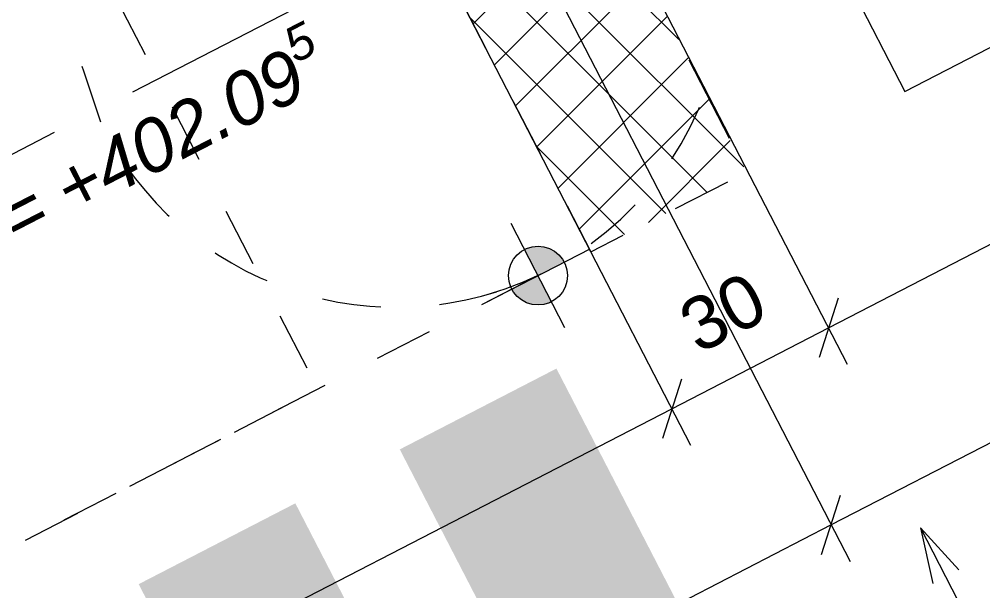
# Model space of a CAD drawing. Header units: metres. Extents: x 2688579.7 to 2688666, y 1281656.9 to 1281721.4.
# Drawn here: x 2688642.24 to 2688643.879, y 1281695.979 to 1281696.952 of the extents above; entities that cross this region are included whole.
import ezdxf

# ---------------------------------------------------------------- set-up
doc = ezdxf.new("R2010")
doc.units = ezdxf.units.M
for name, pattern in [('Achsen 1_200', [0.15000000000000002, 0.07500000000000001, -0.025, 0, -0.05]), ('Strich 2_1mm', [0.15000000000000002, 0.1, -0.05]), ('Strich 9_3mm', [0.6, 0.45, -0.15]), ('Strichpunkt 3_1_1mm Achsen', [0.25, 0.15, -0.05, 0, -0.05])]:
    doc.linetypes.add(name, pattern=pattern)
for name, color, linetype in [('00 11 Geometer', 7, 'Continuous'), ('00 80 Plangrafik', 7, 'Continuous'), ('03 14 Rampen', 7, 'Continuous'), ('07 12 Bemassung innen', 7, 'Continuous'), ('07 13 Höhenkoten', 7, 'Continuous'), ('08 11 Beschriftung allgemein', 7, 'Continuous'), ('10 15 Sickerleitungen', 7, 'Continuous')]:
    doc.layers.add(name, color=color, linetype=linetype)
doc.styles.add('ERSTELLTER_STIL_1', font='arial.ttf')
doc.styles.add('ERSTELLTER_STIL_2', font='')
doc.styles.get("Standard").update_dxf_attribs({"font": 'arial.ttf'})
doc.styles.get('ERSTELLTER_STIL_2').set_extended_font_data('Arial', italic=True)
doc.dimstyles.new('ERSTELLTER_STIL__19', dxfattribs={"dimtxt": 0.18, "dimasz": 0.1824, "dimexe": 0.18, "dimexo": 0.0625, "dimgap": 0.09, "dimtad": 0, "dimtih": 1, "dimtoh": 1, "dimdec": 4, "dimzin": 0, "dimdsep": 46, "dimtxsty": 'Standard', "dimcen": 0.09, "dimadec": 0, "dimazin": 0, "dimtfac": 1, "dimtdec": 4, "dimtmove": 0, "dimatfit": 3, "dimldrblk": 'ARROWHEAD_12', "dimfxl": 1, "dimtolj": 1, "dimtzin": 0, "dimarcsym": 0})
doc.dimstyles.new('ERSTELLTER_STIL__2', dxfattribs={"dimtxt": 0.08999999761581422, "dimasz": 0.07125000000000001, "dimexe": 0.18, "dimexo": 0.05, "dimgap": 0.09, "dimtad": 1, "dimzin": 0, "dimdsep": 46, "dimtxsty": 'ERSTELLTER_STIL_1', "dimblk": 'ARROWHEAD_6', "dimblk1": 'ARROWHEAD_6', "dimblk2": 'ARROWHEAD_6', "dimcen": 0.09, "dimclrd": 7, "dimclre": 7, "dimclrt": 7, "dimazin": 0, "dimtfac": 1, "dimtdec": 4, "dimtmove": 0, "dimatfit": 3, "dimfxl": 1, "dimtolj": 1, "dimtzin": 0, "dimarcsym": 0})
doc.dimstyles.new('ERSTELLTER_STIL__4', dxfattribs={"dimtxt": 0.08999999761581422, "dimasz": 0.07125000000000001, "dimexe": 0.18, "dimexo": 0.05, "dimgap": 0.09, "dimtad": 1, "dimzin": 0, "dimdsep": 46, "dimtxsty": 'ERSTELLTER_STIL_1', "dimblk": 'ARROWHEAD_6', "dimblk1": 'ARROWHEAD_6', "dimblk2": 'ARROWHEAD_6', "dimcen": 0.09, "dimclrd": 7, "dimclre": 7, "dimclrt": 7, "dimazin": 0, "dimtfac": 1, "dimtdec": 4, "dimtmove": 2, "dimatfit": 3, "dimfxl": 1, "dimtolj": 1, "dimtzin": 0, "dimarcsym": 0})

# ---------------------------------------------------------------- blocks, each defined once
blk = doc.blocks.new('*D207')
at = {"layer": '07 12 Bemassung innen', "color": 7, "linetype": 'Continuous', "lineweight": 5, "transparency": 16777216}
for p, q in [((251.7418566647012, 53.77337934843106), (254.3197220961156, 48.77828249354111)), ((254.3374621538312, 48.86656159927116), (254.2874762260739, 48.84076490323779)), ((254.2874762260739, 48.84076490323779), (251.2110422639763, 47.25308142215432)), ((250.5690853625874, 48.49699309420122), (251.243288134018, 47.19059901245765))]:
    blk.add_line(p, q, dxfattribs=at)
at = {"layer": '07 12 Bemassung innen', "color": 7, "linetype": 'Continuous', "lineweight": 18, "transparency": 16777216}
for p, q in [((254.2713500715913, 48.79024315404398), (254.3036023805565, 48.8912866524316)), ((251.1949161094936, 47.20255967296053), (251.2271684184589, 47.30360317134814))]:
    blk.add_line(p, q, dxfattribs=at)
at = {"layer": '07 12 Bemassung innen', "color": 7, "lineweight": 18, "transparency": 16777216, "insert": (252.6346110491017, 48.00801131874233), "char_height": 0.08999999761581422, "attachment_point": 7, "rotation": 27.297316158146444, "style": 'ERSTELLTER_STIL_1'}
blk.add_mtext('\\A1;{\\pql;\\fArial|b0|i0|c0|p38;3.46}', dxfattribs=at)
blk = doc.blocks.new('ARROWHEAD_6')
at = {"color": 0, "linetype": 'Continuous', "lineweight": 0}
for p, q in [((-0.5, -0.5), (0.5, 0.5)), ((0, 0), (-1, 0))]:
    blk.add_line(p, q, dxfattribs=at)
blk = doc.blocks.new('*D208')
at = {"layer": '07 12 Bemassung innen', "color": 7, "linetype": 'Continuous', "lineweight": 5, "transparency": 16777216}
for p, q in [((254.2874762260739, 48.84076490323779), (251.2110422639763, 47.25308142215432)), ((250.5690853625874, 48.49699309420122), (251.243288134018, 47.19059901245765)), ((251.2110422639763, 47.25308142215433), (244.5749944219645, 43.82835536976803))]:
    blk.add_line(p, q, dxfattribs=at)
at = {"layer": '07 12 Bemassung innen', "color": 7, "linetype": 'Continuous', "lineweight": 18, "transparency": 16777216}
for p, q in [((251.1949161094936, 47.20255967296053), (251.2271684184589, 47.30360317134814)), ((244.5588682674818, 43.77783362057422), (244.5911205764471, 43.87887711896183))]:
    blk.add_line(p, q, dxfattribs=at)
at = {"layer": '07 12 Bemassung innen', "color": 7, "lineweight": 18, "transparency": 16777216, "insert": (247.3790319938597, 45.29635948647902), "char_height": 0.08999999761581422, "attachment_point": 7, "rotation": 27.297316158146444, "style": 'ERSTELLTER_STIL_1'}
blk.add_mtext('\\A1;{\\pql;\\fArial|b0|i0|c0|p38;7.47}', dxfattribs=at)
blk = doc.blocks.new('*D209')
at = {"layer": '07 12 Bemassung innen', "color": 7, "linetype": 'Continuous', "lineweight": 5, "transparency": 16777216}
for p, q in [((251.2110422639763, 47.25308142215433), (244.5749944219645, 43.82835536976803)), ((243.9329900034822, 45.0723591150786), (244.6072402920062, 43.76587296007135)), ((244.5749944219645, 43.82835536976803), (239.1992568629636, 41.0540492002814)), ((238.5572046846486, 42.29814548920866), (239.2315027330054, 40.99156679058472)), ((239.1992568629636, 41.05404920028139), (231.6013525371336, 37.13292905351643))]:
    blk.add_line(p, q, dxfattribs=at)
at = {"layer": '07 12 Bemassung innen', "color": 7, "linetype": 'Continuous', "lineweight": 18, "transparency": 16777216}
for p, q in [((244.5588682674818, 43.77783362057422), (244.5911205764471, 43.87887711896183)), ((239.183130708481, 41.00352745108759), (239.2153830174463, 41.1045709494752))]:
    blk.add_line(p, q, dxfattribs=at)
at = {"layer": '07 12 Bemassung innen', "color": 7, "lineweight": 18, "transparency": 16777216, "insert": (241.7724774465407, 42.40229044107097), "char_height": 0.08999999761581422, "attachment_point": 7, "rotation": 27.297316158146444, "style": 'ERSTELLTER_STIL_1'}
blk.add_mtext('\\A1;{\\pql;\\fArial|b0|i0|c0|p38;6.05}', dxfattribs=at)
blk = doc.blocks.new('*D244')
at = {"layer": '07 12 Bemassung innen', "color": 7, "linetype": 'Continuous', "lineweight": 5, "transparency": 16777216}
for p, q in [((244.5707091746715, 44.16374414296592), (250.9401654020102, 47.45088781652447)), ((244.6029550447132, 44.10126173326925), (243.9516383838398, 45.36330969148298)), ((244.3041175599984, 44.02616176413817), (244.5707091746715, 44.16374414296593))]:
    blk.add_line(p, q, dxfattribs=at)
at = {"layer": '07 12 Bemassung innen', "color": 7, "linetype": 'Continuous', "lineweight": 18, "transparency": 16777216}
for p, q in [((244.5868353291541, 44.21426589215973), (244.5545830201889, 44.11322239377212)), ((244.320243714481, 44.07668351333198), (244.2879914055157, 43.97564001494437))]:
    blk.add_line(p, q, dxfattribs=at)
at = {"layer": '07 12 Bemassung innen', "color": 7, "lineweight": 18, "transparency": 16777216, "insert": (244.368466709415, 44.07962672132998), "char_height": 0.08999999761581422, "attachment_point": 7, "rotation": 27.297316158146455, "style": 'ERSTELLTER_STIL_1'}
blk.add_mtext('\\A1;{\\pql;\\fArial|b0|i0|c0|p38;30}', dxfattribs=at)
blk = doc.blocks.new('*D245')
at = {"layer": '07 12 Bemassung innen', "color": 7, "linetype": 'Continuous', "lineweight": 5, "transparency": 16777216}
for p, q in [((250.9724112720519, 47.38840540682779), (250.3211399741635, 48.65036546576583)), ((250.9401654020102, 47.45088781652448), (251.2067570166833, 47.58847019535224)), ((244.5707091746715, 44.16374414296592), (250.9401654020102, 47.45088781652447)), ((244.6029550447132, 44.10126173326925), (243.9516383838398, 45.36330969148298))]:
    blk.add_line(p, q, dxfattribs=at)
at = {"layer": '07 12 Bemassung innen', "color": 7, "linetype": 'Continuous', "lineweight": 18, "transparency": 16777216}
for p, q in [((250.9562915564928, 47.50140956571828), (250.9240392475275, 47.40036606733067)), ((244.5868353291541, 44.21426589215973), (244.5545830201889, 44.11322239377212))]:
    blk.add_line(p, q, dxfattribs=at)
at = {"layer": '07 12 Bemassung innen', "color": 7, "lineweight": 18, "transparency": 16777216, "insert": (247.2414509392302, 45.56295707026307), "char_height": 0.08999999761581422, "attachment_point": 7, "rotation": 27.297316158146455, "style": 'ERSTELLTER_STIL_1'}
blk.add_mtext('\\A1;{\\pql;\\fArial|b0|i0|c0|p38;7.17}', dxfattribs=at)
blk = doc.blocks.new('*D246')
at = {"layer": '07 12 Bemassung innen', "color": 7, "linetype": 'Continuous', "lineweight": 5, "transparency": 16777216}
for p, q in [((251.2067570166833, 47.58847019535223), (254.149891693121, 49.1073606919316)), ((251.239002886725, 47.52598778565556), (250.5877337429449, 48.78794367060562)), ((250.9724112720519, 47.38840540682779), (250.3211399741635, 48.65036546576583)), ((250.9401654020102, 47.45088781652448), (251.2067570166833, 47.58847019535224))]:
    blk.add_line(p, q, dxfattribs=at)
at = {"layer": '07 12 Bemassung innen', "color": 7, "linetype": 'Continuous', "lineweight": 18, "transparency": 16777216}
for p, q in [((251.2228831711659, 47.63899194454604), (251.1906308622007, 47.53794844615842)), ((250.9562915564928, 47.50140956571828), (250.9240392475275, 47.40036606733067))]:
    blk.add_line(p, q, dxfattribs=at)
at = {"layer": '07 12 Bemassung innen', "color": 7, "lineweight": 18, "transparency": 16777216, "insert": (250.9858395624425, 47.54197830482084), "char_height": 0.08999999761581422, "attachment_point": 7, "rotation": 27.297316158146455, "style": 'ERSTELLTER_STIL_1'}
blk.add_mtext('\\A1;{\\pql;\\fArial|b0|i0|c0|p38;30}', dxfattribs=at)
blk = doc.blocks.new('*D247')
at = {"layer": '07 12 Bemassung innen', "color": 7, "linetype": 'Continuous', "lineweight": 5, "transparency": 16777216}
for p, q in [((254.1821375631627, 49.04487828223493), (251.7418566647012, 53.77337934843106)), ((254.149891693121, 49.1073606919316), (254.1998776208784, 49.13315738796497)), ((251.2067570166833, 47.58847019535223), (254.149891693121, 49.1073606919316)), ((251.239002886725, 47.52598778565556), (250.5877337429449, 48.78794367060562)), ((250.9401654020102, 47.45088781652448), (251.2067570166833, 47.58847019535224))]:
    blk.add_line(p, q, dxfattribs=at)
at = {"layer": '07 12 Bemassung innen', "color": 7, "linetype": 'Continuous', "lineweight": 18, "transparency": 16777216}
for p, q in [((254.1337655386384, 49.0568389427378), (254.1660178476037, 49.15788244112541)), ((251.2228831711659, 47.63899194454604), (251.1906308622007, 47.53794844615842))]:
    blk.add_line(p, q, dxfattribs=at)
at = {"layer": '07 12 Bemassung innen', "color": 7, "lineweight": 18, "transparency": 16777216, "insert": (252.5636761722205, 48.30900360652198), "char_height": 0.08999999761581422, "attachment_point": 7, "rotation": 27.297316158146455, "style": 'ERSTELLTER_STIL_1'}
blk.add_mtext('\\A1;{\\pql;\\fArial|b0|i0|c0|p38;3.31}', dxfattribs=at)
blk = doc.blocks.new('ARROWHEAD_12')
at = {"color": 0, "linetype": 'Continuous', "lineweight": 0}
blk.add_line((0, 0), (-1, 0), dxfattribs=at)
at = {"color": 0, "linetype": 'Continuous', "lineweight": 0, "const_width": 0.25, "flags": 128}
for points in [[(0.125, 0, 0.414213562373095), (0, 0.125)], [(-0.125, 0, 0.414213562373095), (0, -0.125)]]:
    blk.add_lwpolyline(points, format="xyb", dxfattribs=at)
at = {"color": 0, "linetype": 'Continuous', "lineweight": 0}
blk.add_circle((0, 0), 0.25, dxfattribs=at)
blk = doc.blocks.new('A$C08e27e3d')
at = {"layer": '00 80 Plangrafik', "linetype": 'Continuous', "lineweight": 13, "true_color": 0xdfdfdf}
h = blk.add_hatch(dxfattribs=at)
h.set_pattern_fill('BETON_0001', color=254, style=0, pattern_type=2)
h.set_pattern_definition([(44.99999999999999, (-190.4483196355036, -7.138988810048026), (-0.05303300858899104, 0.05303300858899108), []), (135.0000000000002, (-190.4483196355036, -7.138988810048026), (0.0530330085889909, 0.05303300858899123), [])])
h.paths.add_polyline_path([(57.58770678195941, 44.77815465715315), (57.2852980210333, 44.62208777382853), (57.52092736936709, 44.4566502230124), (57.55438044431978, 44.43206092894728), (57.5876871104239, 44.40727354126683), (57.62084617736369, 44.38228906234226), (57.65385645482326, 44.35710843189662), (57.68671681513496, 44.33173233906013), (57.71942600533475, 44.30616178620404), (57.75198296040324, 44.28039771305136), (57.96815371448707, 44.1009226422176), (58.17697846567793, 43.91295122220217), (58.37812386289195, 43.71678397643098), (58.57126827025903, 43.51273420856322), (58.75610308273517, 43.30112812778771), (58.9323330393434, 43.08230384645171), (59.09967647376672, 42.85661106681985), (59.17687854246179, 42.7457789420009), (59.25193660173315, 42.63348373106788), (59.32482289842724, 42.51976690713066), (59.39551043116887, 42.40467044448469), (59.46397313830596, 42.28823681861109), (59.53018577261301, 42.17050906882474), (59.59412390129117, 42.05153073562617), (60.07917735619287, 41.11148067908623), (60.35391710008216, 40.57902596555056), (60.61891429675168, 40.71440002239377), (60.11831888790485, 41.69432434401855), (60.11648373411794, 41.6933868136727), (59.86024131046415, 42.19003231601936), (59.63550585801002, 42.58757988976278), (59.38644580014508, 42.97035808719053), (59.36805047118276, 42.99510794859788), (59.11402823716656, 43.33688064235375), (58.81931104661675, 43.68572431339496), (58.50343849790872, 44.01553433294171), (58.16763743078607, 44.32503023438932), (57.81321142904005, 44.61301004933048), (57.63277702628611, 44.74514820123392)])
at = {"layer": '00 80 Plangrafik', "linetype": 'Continuous', "lineweight": 0, "true_color": 0x373737}
for points in [[(60.02879053876674, 40.2425969064327), (60.64804248277005, 39.04305311059573), (60.91461667217251, 39.18066924898223), (60.29536472986879, 40.38021304152684)], [(59.58450022530454, 40.01323666193391), (60.20375216930785, 38.81369286609694), (60.47032635871031, 38.95130900448344), (59.85107441640659, 40.15085279702804)]]:
    blk.add_hatch(color=250, dxfattribs=at).paths.add_polyline_path(points)
at = {"layer": '07 13 Höhenkoten', "linetype": 'Continuous', "lineweight": 5}
for points in [[(60.26402171075375, 40.53839916997886), (60.30845401318888, 40.56132885598444), (60.29629699461225, 40.57658694357008), (60.27922635664433, 40.58603128879948), (60.25984094917004, 40.58822407572468), (60.24109202474818, 40.58283147241397)], [(60.26402171075375, 40.53839916997886), (60.21958940831863, 40.51546948397328), (60.23174642689526, 40.50021139638764), (60.24881706486318, 40.49076705115824), (60.26820247233746, 40.48857426423304), (60.28695139675932, 40.49396686754375)]]:
    blk.add_hatch(color=7, dxfattribs=at).paths.add_polyline_path(points)
at = {"layer": '00 11 Geometer', "color": 250, "linetype": 'Continuous', "lineweight": 13, "true_color": 0x3f3f3f}
blk.add_open_spline([(61.10243485247656, 48.48420281692729), (56.77352997377159, 47.34081434957805), (52.4635852428363, 46.16539965738131), (48.13468036413133, 45.02201119003207), (44.67800041448561, 44.10900244983433), (41.2023603170702, 43.22801993448409), (37.74568036742448, 42.31501119428635), (37.74568036742448, 42.31501119428635), (36.51101375635653, 46.29834470393457), (35.89368042427986, 48.29001137435757), (35.89368042427986, 48.29001137435757), (32.77968142585769, 46.72534450430744), (31.22268144538566, 45.94301117149502), (31.22268144538566, 45.94301117149502), (21.44268032567516, 43.82167784365215), (16.55268032368213, 42.76101117565617), (16.55268032368213, 42.76101117565617), (7.358013710788782, 41.1450112190409), (2.760680377799417, 40.33701121977851), (2.760680377799417, 40.33701121977851), (2.852681969608511, 38.82034512477316), (2.898681985064741, 38.06201179612749), (2.898681985064741, 38.06201179612749), (4.857346937842067, 28.42001115491934), (5.836680270116176, 23.59901115422458), (5.836680270116176, 23.59901115422458), (7.250013421140011, 21.69701122663304), (7.95668008768871, 20.74601122418739), (7.95668008768871, 20.74601122418739), (10.0486806438671, 18.48401050067827), (11.09468064675048, 17.35301049550385), (11.09468064675048, 17.35301049550385), (13.36067895529732, 15.25367757499539), (14.49367895102068, 14.20401090647415), (14.49367895102068, 14.20401090647415), (16.14301102872878, 13.00001188282244), (16.96767767410665, 12.39801188566111), (16.96767767410665, 12.39801188566111), (20.31968006337001, 9.776678227431553), (21.99568005822539, 8.466011565954837), (21.99568005822539, 8.466011565954837), (24.63768051177203, 6.944010933473187), (25.95868050524905, 6.183010929807502), (25.95868050524905, 6.183010929807502), (28.60930300305984, 5.333717593874063), (29.84025381909623, 4.957434972593042), (31.07120463935598, 4.581152350021007), (32.39626387633277, 4.285094314451996), (33.81543054463282, 4.069260977519157), (35.23459722133293, 3.853427639308798), (36.52668118368777, 3.744678008936125), (37.69168119490087, 3.743011342904943), (38.85668119028151, 3.741344676896411), (39.77044249357601, 3.744428238438006), (40.43296699630037, 3.752262269690114), (41.09549149855911, 3.760096300936716), (41.95790802579259, 3.796513086969954), (43.020216845292, 3.861512388413253), (44.08252568015769, 3.926511690796765), (45.41718103768528, 4.05617725272498), (47.02418104823619, 4.250510583476576), (49.43468106569662, 4.542010579801577), (51.84518209969565, 4.833511419904831), (54.25568211622476, 5.125011425543057), (54.25568211622476, 5.125011425543057), (66.34501369887903, 7.421677856550964), (72.38968036588221, 8.570011189750808), (72.38968036588221, 8.570011189750808), (76.09901367299199, 9.525344516228365), (77.9536803381884, 10.00301118226111), (77.9536803381884, 10.00301118226111), (81.43301373099848, 12.11901121547766), (83.17268039923101, 13.17701121706836), (83.17268039923101, 13.17701121706836), (79.77201372868126, 18.68234452860381), (78.0716803985083, 21.43501119579509), (77.2604064339207, 22.74838120428235), (76.44901363862618, 24.06167781058088), (75.63768030315578, 25.37501114358515), (75.63768030315578, 25.37501114358515), (73.88301371953781, 28.15701115348356), (73.00568038815572, 29.54801115215145), (71.2765175777854, 32.28957514030248), (69.54768033869505, 35.03134452163562), (67.81868033468663, 37.77301118833334), (67.81868033468663, 37.77301118833334), (61.10243485247656, 48.48420281692729), (61.10243485247656, 48.48420281692729)], degree=3, knots=[0, 0, 0, 0, 1, 1, 1, 2, 2, 2, 3, 3, 3, 4, 4, 4, 5, 5, 5, 6, 6, 6, 7, 7, 7, 8, 8, 8, 9, 9, 9, 10, 10, 10, 11, 11, 11, 12, 12, 12, 13, 13, 13, 14, 14, 14, 15, 15, 15, 16, 16, 16, 17, 17, 17, 18, 18, 18, 19, 19, 19, 20, 20, 20, 21, 21, 21, 22, 22, 22, 23, 23, 23, 24, 24, 24, 25, 25, 25, 26, 26, 26, 27, 27, 27, 28, 28, 28, 29, 29, 29, 29], dxfattribs=at)
at = {"layer": '00 80 Plangrafik', "color": 7, "linetype": 'Strichpunkt 3_1_1mm Achsen', "lineweight": 5, "flags": 128}
blk.add_lwpolyline([(57.58770678195941, 44.77815465715315), (57.2852980210333, 44.62208777382853), (57.52092736936709, 44.4566502230124), (57.55438044431978, 44.43206092894728), (57.5876871104239, 44.40727354126683), (57.62084617736369, 44.38228906234226), (57.65385645482326, 44.35710843189662), (57.68671681513496, 44.33173233906013), (57.71942600533475, 44.30616178620404), (57.75198296040324, 44.28039771305136), (57.96815371448707, 44.1009226422176), (58.17697846567793, 43.91295122220217), (58.37812386289195, 43.71678397643098), (58.57126827025903, 43.51273420856322), (58.75610308273517, 43.30112812778771), (58.9323330393434, 43.08230384645171), (59.09967647376672, 42.85661106681985), (59.17687854246179, 42.7457789420009), (59.25193660173315, 42.63348373106788), (59.32482289842724, 42.51976690713066), (59.39551043116887, 42.40467044448469), (59.46397313830596, 42.28823681861109), (59.53018577261301, 42.17050906882474), (59.59412390129117, 42.05153073562617), (60.07917735619287, 41.11148067908623), (60.35391710008216, 40.57902596555056), (60.61891429675168, 40.71440002239377), (60.11831888790485, 41.69432434401855), (60.11648373411794, 41.6933868136727), (59.86024131046415, 42.19003231601936), (59.63550585801002, 42.58757988976278), (59.38644580014508, 42.97035808719053), (59.36805047118276, 42.99510794859788), (59.11402823716656, 43.33688064235375), (58.81931104661675, 43.68572431339496), (58.50343849790872, 44.01553433294171), (58.16763743078607, 44.32503023438932), (57.81321142904005, 44.61301004933048), (57.63277702628611, 44.74514820123392)], close=True, dxfattribs=at)
at = {"layer": '03 14 Rampen', "color": 7, "linetype": 'Strich 9_3mm', "lineweight": 5}
blk.add_line((53.70968535992836, 37.82442986925027), (60.07918695025214, 41.11148564353313), dxfattribs=at)
at = {"layer": '03 14 Rampen', "color": 253, "linetype": 'Continuous', "lineweight": 13, "true_color": 0x9f9f9f, "flags": 128}
blk.add_lwpolyline([(60.88823871085052, 40.8519846944268), (63.24315033508603, 42.06725883717802), (60.95016883931865, 46.51051043661987), (58.59525721508319, 45.29523629386864)], close=True, dxfattribs=at)
at = {"layer": '03 14 Rampen', "color": 253, "linetype": 'Achsen 1_200', "lineweight": 13, "true_color": 0x9f9f9f, "flags": 128}
blk.add_lwpolyline([(46.16243702221578, 43.39130203475877), (51.02816688204405, 45.18779707132727, -0.02074094449011361), (51.6207667439711, 45.31474594032237, -0.07293671196982232), (53.74098536043925, 45.36551879907354, -0.07545634805282202), (55.85344935043827, 44.7756421003502, -0.0739927330570476), (57.55963335348088, 43.72552583736324, -0.08017367437582033), (58.89425755789944, 42.16254388407533, -0.05840080747191723), (59.52034446616938, 40.79767180563464, 0.4146826132961197), (60.27118154149923, 40.54219793596074), (54.42715121931815, 37.52619677540284, 0.07857524761137086), (54.6417324674394, 37.68814030931126, 0.1718783741586698), (55.24106219331611, 39.41382782095955, 0.07434923245117112), (55.11642277674571, 40.21288205151295, 0.07220794667315703), (54.74158765251968, 40.97752493484602, 0.07757837695941566), (54.11697427706213, 41.60652513973325, 0.08181746590666014), (53.17987725438752, 42.10825193392513, 0.08413049459132939), (52.10131565933284, 42.28278792899413, 0.05456506162359753), (47.20427518438385, 41.11007161173954), (46.14315757587315, 40.71774053998139)], format="xyb", dxfattribs=at)
at = {"layer": '03 14 Rampen', "color": 253, "linetype": 'Strich 2_1mm', "lineweight": 13, "true_color": 0x9f9f9f, "flags": 128}
blk.add_lwpolyline([(57.59634629309733, 44.78839742480052), (56.63662421680786, 44.29308587003676), (58.92974471085267, 39.8499060047075), (59.88946678714217, 40.34521755947141)], close=True, dxfattribs=at)
at = {"layer": '03 14 Rampen', "color": 7, "linetype": 'Continuous', "lineweight": 5, "flags": 128}
blk.add_lwpolyline([(59.71949319358055, 40.25745936773525), (59.67505919828136, 40.23453296239391)], dxfattribs=at)
at = {"layer": '03 14 Rampen', "color": 253, "linetype": 'Achsen 1_200', "lineweight": 13, "true_color": 0x9f9f9f}
blk.add_arc((60.02329557312925, 41.04475277863635), 0.5603649018376388, 285.8005510436191, 340.0414980391415, dxfattribs=at)
at = {"layer": '07 13 Höhenkoten', "color": 7, "linetype": 'Continuous', "lineweight": 5}
for p, q in [((60.30988108276492, 40.44953456510863), (60.21816233874259, 40.62726377484909)), ((60.17515710588353, 40.4925397979677), (60.35288631562398, 40.58425854199002))]:
    blk.add_line(p, q, dxfattribs=at)
blk.add_circle((60.26402171075375, 40.53839916997886), 0.05, dxfattribs=at)
at = {"layer": '10 15 Sickerleitungen', "color": 8, "linetype": 'Continuous', "lineweight": 13}
for q in [(61.37360975888976, 39.22020965185411), (60.98001928106797, 40.03740862335346), (60.93558698638432, 40.01447892232743)]:
    blk.add_line((60.91501573836905, 40.10885554552754), q, dxfattribs=at)
at = {"layer": '07 13 Höhenkoten', "color": 7, "linetype": 'Continuous', "lineweight": 5, "insert": (58.67225099310022, 40.65939287253052), "char_height": 0.07500000000000001, "attachment_point": 4, "rotation": 27.297264643516694, "line_spacing_factor": 0.9308491883277149, "style": 'ERSTELLTER_STIL_1'}
blk.add_mtext('\\A1;{\\pql;\\pt0.46875;\\fArial|b0|i0|c0|p38;UK R.ST.^I\\fArial|b0|i0|c0|p38;-9.15\\fArial|b0|i0|c0|p38;= \\fArial|b0|i0|c0|p38;399.15\\P\\pql;\\pt0.46875;\\fArial|b0|i0|c0|p38;OK R.ST.^I\\fArial|b0|i0|c0|p38;-6.57\\fArial|b0|i0|c0|p38;= \\fArial|b0|i0|c0|p38;401.73\\P\\pql;\\pt0.46875;\\fArial|b0|i0|c0|p38;Länge      ^I\\fArial|b0|i0|c0|p38;2.58}', dxfattribs=at)
at = {"layer": '07 13 Höhenkoten', "color": 253, "lineweight": 13, "true_color": 0x9f9f9f, "insert": (58.56882114823898, 40.14415177344876), "char_height": 0.08999999761581422, "attachment_point": 7, "rotation": 27.27796071824446, "style": 'ERSTELLTER_STIL_2'}
blk.add_mtext('\\A1;{\\pql;\\fArial|b0|i1|c0|p38;OK F.Bo. -6.20\\fArial|b0|i1|c0|p38;\\A1{\\H.66x;\\S5^  ;}\\fArial|b0|i1|c0|p38; = +402.09\\fArial|b0|i1|c0|p38;\\A1{\\H.66x;\\S5^  ;}}', dxfattribs=at)
at = {"layer": '08 11 Beschriftung allgemein', "color": 251, "linetype": 'Continuous', "lineweight": 5, "true_color": 0x4e4e4e, "insert": (59.37603880771758, 38.98509736686322), "char_height": 0.07500000000000001, "attachment_point": 1, "rotation": 27.297573417260967, "style": 'ERSTELLTER_STIL_1'}
blk.add_mtext('\\A1;{\\pql;\\fArial|b0|i0|c0|p38;Fundament\\fArial|b0|i0|c0|p38;vertiefung Stützen\\fArial|b0|i0|c0|p38; gem. Angabe Statiker}', dxfattribs=at)
at = {"layer": '07 12 Bemassung innen', "color": 7, "linetype": 'Continuous', "lineweight": 5}
for base, p1, p2, angle, dimstyle, picture, middle, turn in [((60.76272262847269, 40.1140926121063), (61.27060663272349, 46.67882247416733), (60.09783533060968, 41.40243621993751), 207.2973161581463, 'ERSTELLTER_STIL__2', '*D207', (62.26953081008611, 40.96261987803511), 27.29731615814644), ((63.70157205761743, 41.96837188188358), (60.11648371096723, 41.69338679634188), (61.27060663272349, 46.67882247416733), 27.29731615814626, 'ERSTELLTER_STIL__2', '*D247', (62.19859593320493, 41.26361216581476), 27.29731615814646), ((60.7584373811797, 40.4494813853042), (59.84988994218585, 41.55580859150211), (60.11648371096723, 41.69338679634188), 27.29731615814626, 'ERSTELLTER_STIL__4', '*D246', (60.57785380426165, 40.47444421945904), 27.29731615814646), ((54.12667478646088, 36.68936655972), (60.09783533060968, 41.40243621993751), (53.46173997150453, 37.97780224081487), 207.2973161581463, 'ERSTELLTER_STIL__4', '*D208', (57.0139517548441, 38.2509680457718), 27.29731615814644), ((60.49184576650657, 40.31189900647645), (53.48038835186208, 38.26875281721925), (59.84988994218585, 41.55580859150211), 27.29731615814626, 'ERSTELLTER_STIL__4', '*D245', (56.87637070021458, 38.51756562955585), 27.29731615814646), ((54.1223895391679, 37.0247553329179), (53.2137945830807, 38.13117461237948), (53.48038835186208, 38.26875281721925), 27.29731615814626, 'ERSTELLTER_STIL__2', '*D244', (53.9604809512341, 37.01209263596818), 27.29731615814646), ((48.75093722746004, 33.91506039023336), (53.46173997150453, 37.97780224081487), (48.08595465267092, 35.20358861494492), 207.2973161581463, 'ERSTELLTER_STIL__2', '*D209', (51.40739720752509, 35.35689900036375), 27.29731615814644)]:
    dim = blk.add_linear_dim(base=base, p1=p1, p2=p2, angle=angle, dimstyle=dimstyle, dxfattribs=at)
    dim.commit()
    dim.dimension.update_dxf_attribs({"geometry": picture, "text_midpoint": middle, "dimtype": 128, "text_rotation": turn, "insert": (-190.4483196355036, -7.138988810048026)})
at = {"layer": '07 13 Höhenkoten', "color": 7, "linetype": 'Continuous', "lineweight": 5, "annotation_type": 0, "has_hookline": 1, "hookline_direction": 1, "text_width": 1.242053206002729, "horizontal_direction": (0.8886391280200348, 0.4586071305069217, 0)}
blk.add_leader([(60.09783533060968, 41.40243621993751), (58.75222851462203, 40.70066751427615)], dimstyle='ERSTELLTER_STIL__19', dxfattribs=at)

msp = doc.modelspace()

# ---------------------------------------------------------------- block references
msp.add_blockref('A$C08e27e3d', (2688582.858319622, 1281655.97698879))

doc.saveas('drawing.dxf')
